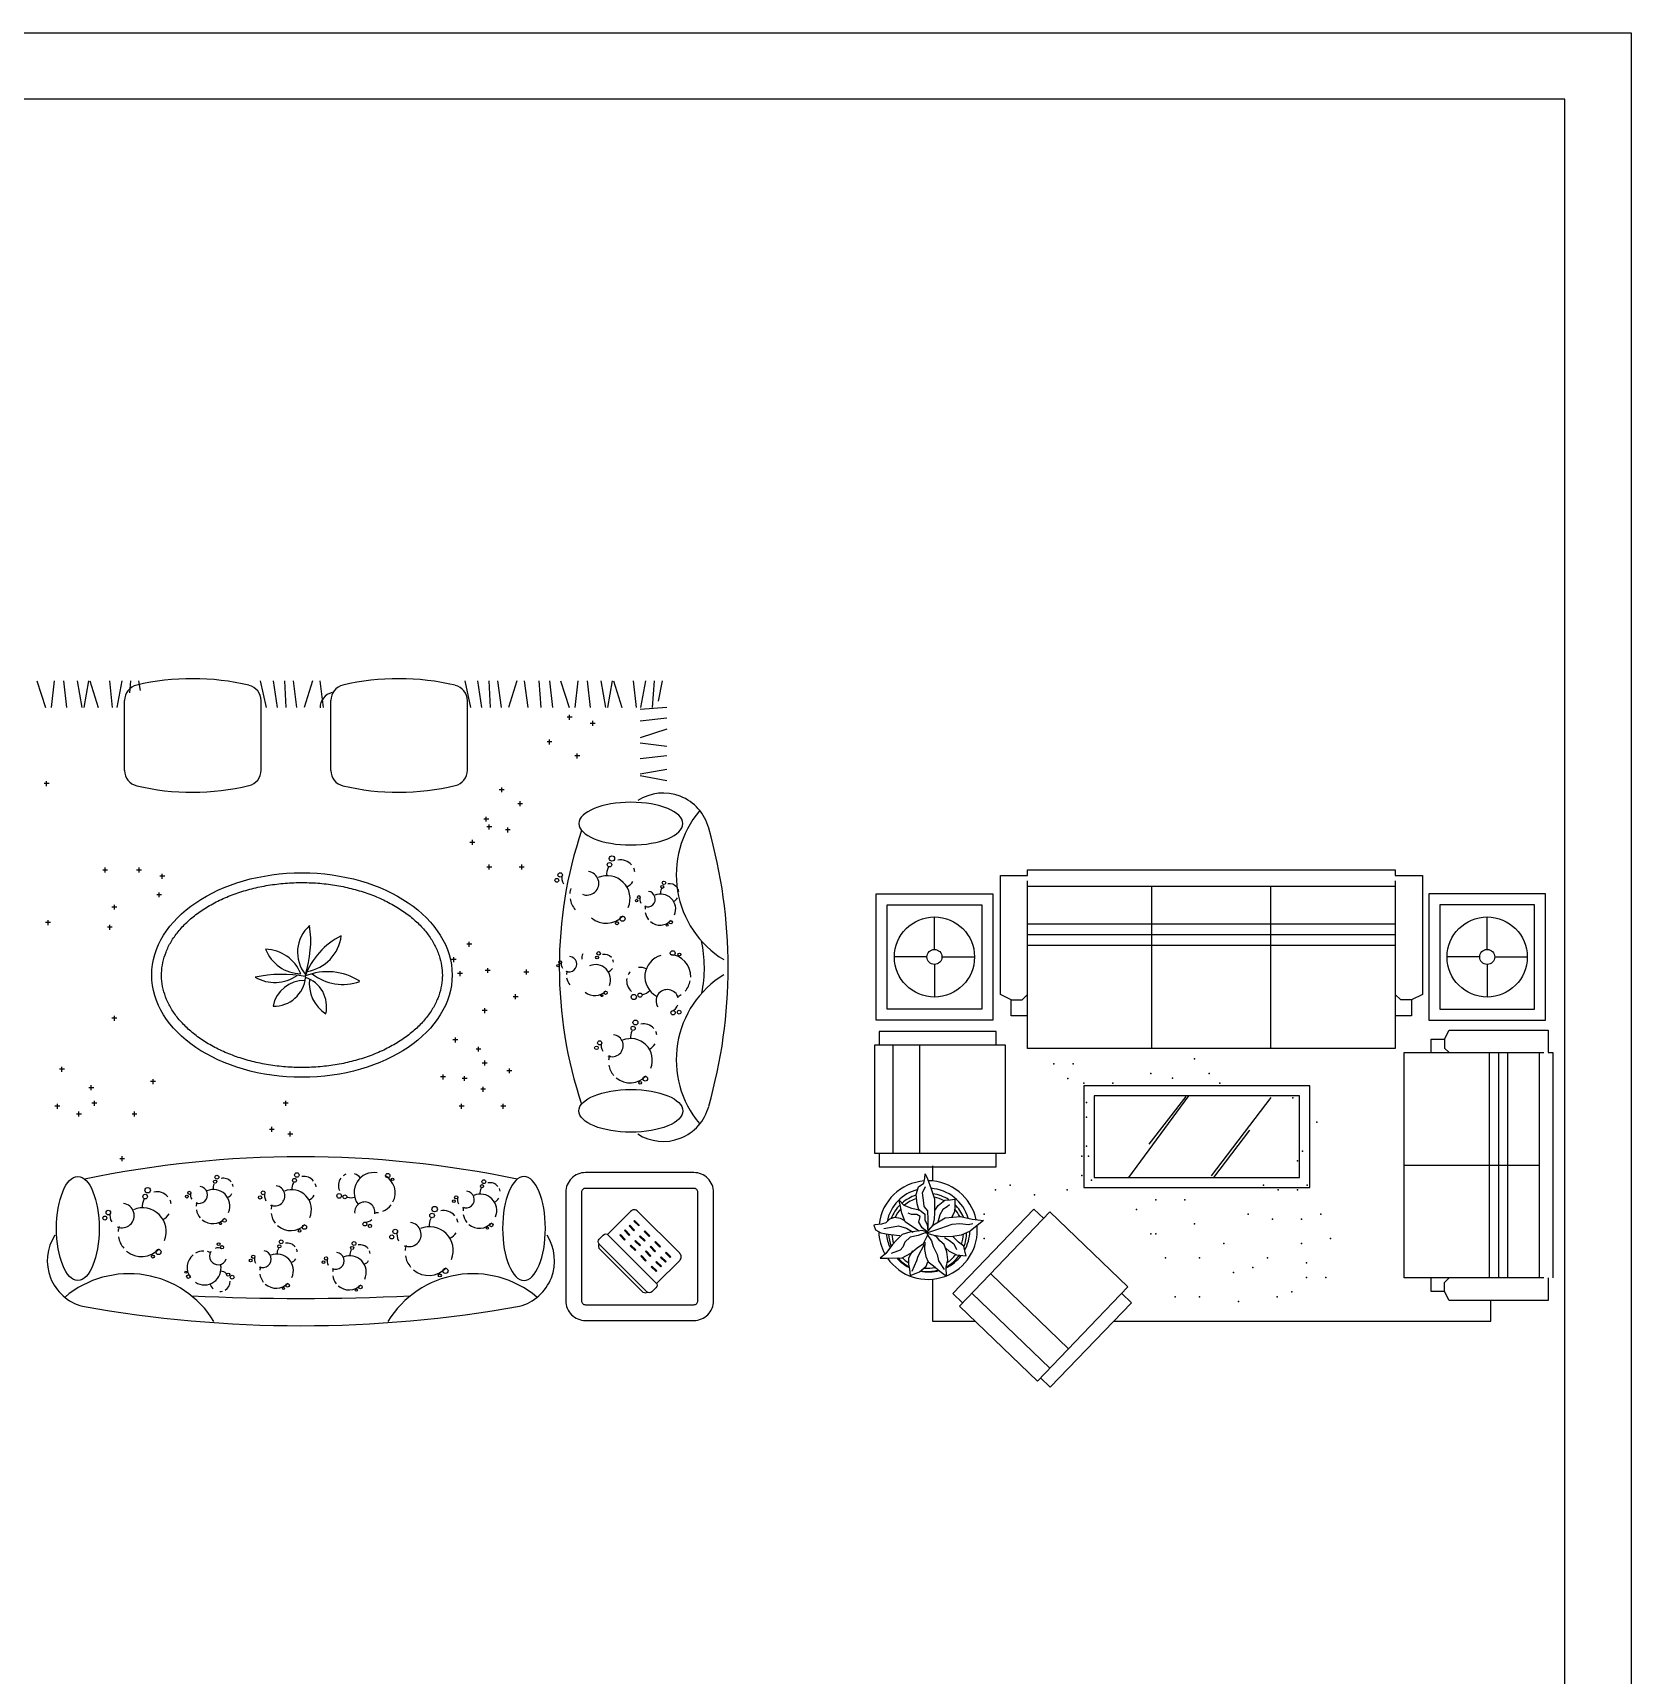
# Model space of a CAD drawing. Header units: inches. Extents: x 10.1 to 52.6, y 12.1 to 36.9.
# Drawn here: x 23.01 to 31.12, y 28.53 to 36.86 of the extents above; entities that cross this region are included whole.
import ezdxf

# ---------------------------------------------------------------- set-up
doc = ezdxf.new("R2010")
doc.units = ezdxf.units.IN
doc.header["$MEASUREMENT"] = 0
doc.layers.add('02', color=2, linetype='Continuous')
doc.layers.add('kadrbm', color=4, linetype='Continuous')

# ---------------------------------------------------------------- blocks, each defined once
blk = doc.blocks.new('kadrbm')
at = {"layer": 'kadrbm', "color": 4}
blk.add_lwpolyline([(0, 0), (0, 24.7972), (21, 24.7972), (21, 0), (0, 0)], close=True, dxfattribs=at)
blk.add_lwpolyline([(20.6631, 0.3257), (20.6631, 24.4603), (0.3369, 24.4603), (0.3369, 0.3257), (20.6631, 0.3257)], dxfattribs=at)

msp = doc.modelspace()

# ---------------------------------------------------------------- linework, layer by layer
at = {"layer": '02'}
for p, q in [((23.0342, 33.5767), (23.079, 33.4411)), ((23.1225, 33.5767), (23.1063, 33.4411)), ((23.1698, 33.5767), (23.1845, 33.4411)), ((23.2394, 33.5767), (23.2625, 33.4411)), ((23.296, 33.5767), (23.2721, 33.4411)), ((23.3023, 33.5767), (23.3454, 33.4411)), ((23.4035, 33.5767), (23.4172, 33.4411)), ((23.4654, 33.5767), (23.4393, 33.4411)), ((23.5096, 33.5767), (23.5051, 33.5157)), ((23.5493, 33.5767), (23.558, 33.5274)), ((24.1678, 33.5767), (24.1967, 33.4411)), ((24.2325, 33.5767), (24.2535, 33.4411)), ((24.2909, 33.5767), (24.297, 33.4411)), ((24.3337, 33.5767), (24.3519, 33.4411)), ((24.4327, 33.5767), (24.39, 33.4411)), ((24.4689, 33.5767), (24.4873, 33.4411)), ((25.2045, 33.5767), (25.2334, 33.4411)), ((25.2693, 33.5767), (25.2903, 33.4411)), ((25.3276, 33.5767), (25.3337, 33.4411)), ((25.3704, 33.5767), (25.3887, 33.4411)), ((25.4694, 33.5767), (25.4267, 33.4411)), ((25.5056, 33.5767), (25.524, 33.4411)), ((25.581, 33.5767), (25.5913, 33.4411)), ((25.635, 33.5767), (25.6501, 33.4411)), ((25.6905, 33.5767), (25.7353, 33.4411)), ((25.7788, 33.5767), (25.7625, 33.4411)), ((25.8261, 33.5767), (25.8408, 33.4411)), ((25.8956, 33.5767), (25.9188, 33.4411)), ((25.9523, 33.5767), (25.9284, 33.4411)), ((25.9586, 33.5767), (26.0017, 33.4411)), ((26.0598, 33.5767), (26.0735, 33.4411)), ((26.1217, 33.5767), (26.0956, 33.4411)), ((26.1658, 33.5767), (26.156, 33.4411)), ((26.2056, 33.5767), (26.1861, 33.4738)), ((23.479, 33.1224), (23.479, 33.4772)), ((24.1719, 33.1233), (24.1719, 33.4763)), ((24.5253, 33.1224), (24.5253, 33.4772)), ((25.2181, 33.1233), (25.2181, 33.4763)), ((25.7364, 33.3796), (25.7364, 33.4046)), ((26.2302, 33.4418), (26.0946, 33.4314)), ((25.7489, 33.3921), (25.7239, 33.3921)), ((25.8663, 33.3608), (25.8413, 33.3608)), ((25.8538, 33.3483), (25.8538, 33.3733)), ((26.2302, 33.3877), (26.0946, 33.3726)), ((26.2302, 33.3323), (26.0946, 33.2875)), ((25.6472, 33.2668), (25.6222, 33.2668)), ((25.6347, 33.2543), (25.6347, 33.2793)), ((26.2302, 33.244), (26.0946, 33.2602)), ((25.788, 33.1963), (25.763, 33.1963)), ((25.7755, 33.1838), (25.7755, 33.2088)), ((26.2302, 33.1967), (26.0946, 33.1819)), ((26.2302, 33.1271), (26.0946, 33.1039)), ((26.2302, 33.0705), (26.0946, 33.0944)), ((23.0961, 33.0554), (23.0711, 33.0554)), ((23.0836, 33.0429), (23.0836, 33.0679)), ((25.4046, 33.0241), (25.3796, 33.0241)), ((25.3921, 33.0116), (25.3921, 33.0366)), ((25.4985, 32.9536), (25.4735, 32.9536)), ((25.486, 32.9411), (25.486, 32.9661)), ((25.3263, 32.8753), (25.3013, 32.8753)), ((25.3138, 32.8628), (25.3138, 32.8878)), ((25.342, 32.8361), (25.317, 32.8361)), ((25.3295, 32.8236), (25.3295, 32.8486)), ((25.4359, 32.8205), (25.4109, 32.8205)), ((25.4234, 32.808), (25.4234, 32.833)), ((25.2559, 32.7578), (25.2309, 32.7578)), ((25.2434, 32.7453), (25.2434, 32.7703)), ((23.3935, 32.6169), (23.3685, 32.6169)), ((23.381, 32.6044), (23.381, 32.6294)), ((23.5656, 32.6169), (23.5406, 32.6169)), ((23.5531, 32.6044), (23.5531, 32.6294)), ((23.683, 32.5856), (23.658, 32.5856)), ((23.6705, 32.5731), (23.6705, 32.5981)), ((25.342, 32.6326), (25.317, 32.6326)), ((25.3295, 32.6201), (25.3295, 32.6451)), ((25.5063, 32.6326), (25.4813, 32.6326)), ((25.4938, 32.6201), (25.4938, 32.6451)), ((27.9224, 31.9868), (27.9224, 32.5903)), ((27.9224, 32.5903), (28.0596, 32.5903)), ((28.0596, 32.5903), (28.0596, 32.6177)), ((28.0596, 32.6177), (29.9249, 32.6177)), ((29.9249, 32.6177), (29.9249, 32.5903)), ((29.9249, 32.5903), (30.0621, 32.5903)), ((30.0621, 32.5903), (30.0621, 31.9868)), ((23.6674, 32.4916), (23.6424, 32.4916)), ((23.6549, 32.4791), (23.6549, 32.5041)), ((27.2917, 31.8563), (27.2917, 32.4964)), ((27.2917, 32.4964), (27.883, 32.4964)), ((27.883, 32.4964), (27.883, 31.8563)), ((28.0596, 31.7125), (28.0596, 32.5629)), ((28.0596, 32.5354), (29.9249, 32.5354)), ((28.6905, 31.7125), (28.6905, 32.5354)), ((29.294, 31.7125), (29.294, 32.5354)), ((29.9249, 32.5629), (29.9249, 31.7125)), ((30.0953, 32.4964), (30.0953, 31.8563)), ((30.6866, 32.4964), (30.0953, 32.4964)), ((30.6866, 31.8563), (30.6866, 32.4964)), ((23.4404, 32.429), (23.4154, 32.429)), ((23.4279, 32.4165), (23.4279, 32.4415)), ((27.3467, 31.9113), (27.3467, 32.4414)), ((27.3467, 32.4414), (27.8279, 32.4414)), ((27.8279, 32.4414), (27.8279, 31.9113)), ((30.1504, 32.4414), (30.1504, 31.9113)), ((30.6316, 32.4414), (30.1504, 32.4414)), ((30.6316, 31.9113), (30.6316, 32.4414)), ((23.1039, 32.3507), (23.0789, 32.3507)), ((23.0914, 32.3382), (23.0914, 32.3632)), ((23.4169, 32.3272), (23.3919, 32.3272)), ((23.4044, 32.3147), (23.4044, 32.3397)), ((27.5873, 32.2145), (27.5873, 32.3796)), ((29.9249, 32.3434), (28.0596, 32.3434)), ((30.391, 32.2145), (30.391, 32.3796)), ((25.2402, 32.2411), (25.2152, 32.2411)), ((25.2277, 32.2286), (25.2277, 32.2536)), ((29.9249, 32.2885), (28.0596, 32.2885)), ((25.162, 32.1628), (25.137, 32.1628)), ((25.1495, 32.1503), (25.1495, 32.1753)), ((27.5492, 32.1764), (27.3841, 32.1764)), ((27.6254, 32.1764), (27.7905, 32.1764)), ((29.9249, 32.2337), (28.0596, 32.2337)), ((30.3529, 32.1764), (30.1878, 32.1764)), ((30.4291, 32.1764), (30.5942, 32.1764)), ((25.1933, 32.0923), (25.1683, 32.0923)), ((25.1808, 32.0798), (25.1808, 32.1048)), ((25.3341, 32.1079), (25.3091, 32.1079)), ((25.3216, 32.0954), (25.3216, 32.1204)), ((25.5298, 32.1001), (25.5048, 32.1001)), ((25.5173, 32.0876), (25.5173, 32.1126)), ((27.5873, 32.1383), (27.5873, 31.9732)), ((30.391, 32.1383), (30.391, 31.9732)), ((25.4625, 31.9623), (25.4625, 31.9873)), ((25.3185, 31.9044), (25.2935, 31.9044)), ((25.306, 31.8919), (25.306, 31.9169)), ((25.475, 31.9748), (25.45, 31.9748)), ((27.8279, 31.9113), (27.3467, 31.9113)), ((27.9773, 31.9594), (27.9224, 31.9868)), ((27.9773, 31.9594), (28.0321, 31.9594)), ((27.9773, 31.8771), (27.9773, 31.9594)), ((28.0321, 31.9594), (28.0596, 31.9868)), ((29.9524, 31.9594), (29.9249, 31.9868)), ((30.0072, 31.9594), (29.9524, 31.9594)), ((30.0621, 31.9868), (30.0072, 31.9594)), ((30.0072, 31.9594), (30.0072, 31.8771)), ((30.1504, 31.9113), (30.6316, 31.9113)), ((23.4404, 31.8652), (23.4154, 31.8652)), ((23.4279, 31.8527), (23.4279, 31.8777)), ((27.883, 31.8563), (27.2917, 31.8563)), ((28.0596, 31.8771), (27.9773, 31.8771)), ((30.0072, 31.8771), (29.9249, 31.8771)), ((30.0953, 31.8563), (30.6866, 31.8563)), ((25.1698, 31.7556), (25.1448, 31.7556)), ((25.1573, 31.7431), (25.1573, 31.7681)), ((27.9012, 31.7978), (27.3069, 31.7978)), ((27.3069, 31.7978), (27.3069, 31.7292)), ((27.9012, 31.7292), (27.9012, 31.7978)), ((30.1064, 31.6915), (30.1064, 31.7601)), ((30.1064, 31.7601), (30.175, 31.7601)), ((30.175, 31.7601), (30.1978, 31.8058)), ((30.175, 31.7601), (30.175, 31.7144)), ((30.1978, 31.8058), (30.7007, 31.8058)), ((30.7007, 31.8058), (30.7007, 31.6915)), ((25.2872, 31.7086), (25.2622, 31.7086)), ((25.2747, 31.6961), (25.2747, 31.7211)), ((27.947, 31.7292), (27.284, 31.7292)), ((27.284, 31.7292), (27.284, 31.1806)), ((27.3755, 31.7292), (27.3755, 31.1806)), ((27.5126, 31.1806), (27.5126, 31.7292)), ((27.947, 31.1806), (27.947, 31.7292)), ((29.9249, 31.7125), (28.0596, 31.7125)), ((29.9692, 30.5485), (29.9692, 31.6915)), ((29.9692, 31.6915), (30.6779, 31.6915)), ((30.175, 31.7144), (30.1978, 31.6915)), ((30.4036, 30.5485), (30.4036, 31.6915)), ((30.4493, 30.5485), (30.4493, 31.6915)), ((30.495, 30.5485), (30.495, 31.6915)), ((30.655, 31.6915), (30.655, 30.5485)), ((30.7007, 31.6915), (30.7236, 31.6915)), ((30.7236, 31.6915), (30.7236, 30.5485)), ((23.1744, 31.6068), (23.1494, 31.6068)), ((23.1619, 31.5943), (23.1619, 31.6193)), ((25.0947, 31.5552), (25.0947, 31.5802)), ((25.2043, 31.5473), (25.2043, 31.5723)), ((25.3185, 31.6381), (25.2935, 31.6381)), ((25.306, 31.6256), (25.306, 31.6506)), ((25.4437, 31.599), (25.4187, 31.599)), ((25.4312, 31.5865), (25.4312, 31.6115)), ((23.323, 31.5129), (23.298, 31.5129)), ((23.3105, 31.5004), (23.3105, 31.5254)), ((23.636, 31.5442), (23.611, 31.5442)), ((23.6235, 31.5317), (23.6235, 31.5567)), ((25.1072, 31.5677), (25.0822, 31.5677)), ((25.2168, 31.5598), (25.1918, 31.5598)), ((25.3107, 31.505), (25.2857, 31.505)), ((25.2982, 31.4925), (25.2982, 31.5175)), ((28.3449, 31.5234), (28.3449, 31.0063)), ((29.4906, 31.5234), (28.3449, 31.5234)), ((29.4906, 31.0063), (29.4906, 31.5234)), ((23.1509, 31.4189), (23.1259, 31.4189)), ((23.1384, 31.4064), (23.1384, 31.4314)), ((23.3387, 31.4346), (23.3137, 31.4346)), ((23.3262, 31.4221), (23.3262, 31.4471)), ((24.309, 31.4346), (24.284, 31.4346)), ((24.2965, 31.4221), (24.2965, 31.4471)), ((25.2011, 31.4189), (25.1761, 31.4189)), ((25.1886, 31.4064), (25.1886, 31.4314)), ((25.4124, 31.4189), (25.3874, 31.4189)), ((25.3999, 31.4064), (25.3999, 31.4314)), ((28.3971, 31.4712), (28.3971, 31.0586)), ((29.4384, 31.4712), (28.3971, 31.4712)), ((28.8754, 31.4712), (28.5719, 31.0576)), ((28.8622, 31.4679), (28.6756, 31.2275)), ((29.2935, 31.4638), (28.9908, 31.0659)), ((29.4384, 31.0586), (29.4384, 31.4712)), ((23.2604, 31.3798), (23.2354, 31.3798)), ((23.2479, 31.3673), (23.2479, 31.3923)), ((23.5421, 31.3798), (23.5171, 31.3798)), ((23.5296, 31.3673), (23.5296, 31.3923)), ((24.2386, 31.3015), (24.2136, 31.3015)), ((24.2261, 31.289), (24.2261, 31.314)), ((24.3325, 31.278), (24.3075, 31.278)), ((24.32, 31.2655), (24.32, 31.2905)), ((29.1857, 31.298), (29.0032, 31.0576)), ((23.467, 31.1402), (23.467, 31.1652)), ((27.284, 31.1806), (27.947, 31.1806)), ((27.3069, 31.1806), (27.3069, 31.112)), ((27.9012, 31.112), (27.9012, 31.1806)), ((23.4795, 31.1527), (23.4545, 31.1527)), ((27.3069, 31.112), (27.9012, 31.112)), ((27.5391, 31.0536), (27.5402, 31.0763)), ((27.5402, 31.0763), (27.5519, 31.0516)), ((27.5766, 31.1176), (27.5766, 31.0401)), ((29.9692, 31.12), (30.655, 31.12)), ((27.494, 30.9711), (27.5069, 31.0098)), ((27.5069, 31.0098), (27.5327, 31.029)), ((27.5272, 30.9807), (27.5424, 31.0129)), ((27.5327, 31.029), (27.5391, 31.0536)), ((27.5519, 31.0516), (27.5701, 31.0001)), ((27.5701, 31.0001), (27.5884, 30.9497)), ((28.3449, 31.0063), (29.4906, 31.0063)), ((28.3971, 31.0586), (29.4384, 31.0586)), ((27.4092, 30.9431), (27.4328, 30.9173)), ((27.4145, 30.911), (27.4092, 30.9431)), ((27.4211, 30.8766), (27.4145, 30.911)), ((27.4328, 30.9173), (27.4704, 30.9024)), ((27.5004, 30.9239), (27.494, 30.9711)), ((27.51, 30.8894), (27.5004, 30.9239)), ((27.5327, 30.9292), (27.5272, 30.9807)), ((27.5358, 30.911), (27.5327, 30.9292)), ((27.5541, 30.8894), (27.5358, 30.911)), ((27.5884, 30.9497), (27.5884, 30.8788)), ((27.5895, 30.8905), (27.6056, 30.9162)), ((27.6056, 30.9162), (27.6399, 30.9431)), ((27.6518, 30.9088), (27.6291, 30.8949)), ((27.6399, 30.9431), (27.6678, 30.9453)), ((27.6634, 30.9184), (27.6518, 30.9088)), ((27.6678, 30.9453), (27.6914, 30.9486)), ((27.6903, 30.9099), (27.6883, 30.8841)), ((27.6914, 30.9486), (27.6903, 30.9099)), ((27.319, 30.8218), (27.2869, 30.8176)), ((27.3406, 30.8284), (27.319, 30.8218)), ((27.3599, 30.8465), (27.3406, 30.8284)), ((27.3846, 30.855), (27.3599, 30.8465)), ((27.4156, 30.8497), (27.3846, 30.855)), ((27.4372, 30.8379), (27.4156, 30.8497)), ((27.4383, 30.8326), (27.4211, 30.8766)), ((27.4757, 30.8079), (27.4383, 30.8326)), ((27.4715, 30.8702), (27.4532, 30.8766)), ((27.4704, 30.9024), (27.5111, 30.8938)), ((27.4983, 30.8702), (27.4715, 30.8702)), ((27.5144, 30.8594), (27.4983, 30.8702)), ((27.5089, 30.8315), (27.5144, 30.8594)), ((27.5252, 30.8026), (27.5089, 30.8315)), ((27.5111, 30.8938), (27.538, 30.8722)), ((27.538, 30.8722), (27.5391, 30.8412)), ((27.5391, 30.8412), (27.5498, 30.8187)), ((27.5562, 30.8455), (27.5541, 30.8894)), ((27.5551, 30.7896), (27.5562, 30.8455)), ((27.5853, 30.8476), (27.5767, 30.8112)), ((27.582, 30.8176), (27.641, 30.853)), ((27.5884, 30.8788), (27.5853, 30.8476)), ((27.6141, 30.8691), (27.6045, 30.8304)), ((27.6291, 30.8949), (27.6141, 30.8691)), ((27.6196, 30.8004), (27.6775, 30.8218)), ((27.641, 30.853), (27.7193, 30.8594)), ((27.6883, 30.8841), (27.6731, 30.8541)), ((27.6775, 30.8218), (27.716, 30.8251)), ((28.0922, 30.8974), (27.6805, 30.4688)), ((28.1734, 30.8829), (27.7141, 30.4048)), ((27.716, 30.8251), (27.7601, 30.8187)), ((27.7193, 30.8594), (27.7794, 30.8465)), ((27.7601, 30.8187), (27.7816, 30.824)), ((27.7794, 30.8465), (27.8362, 30.839)), ((27.8362, 30.839), (27.7955, 30.8079)), ((28.1417, 30.8499), (28.0922, 30.8974)), ((28.569, 30.5028), (28.1734, 30.8829)), ((27.2869, 30.8176), (27.2805, 30.8165)), ((27.2805, 30.8165), (27.2891, 30.7929)), ((27.2891, 30.7929), (27.3148, 30.7768)), ((27.3148, 30.7768), (27.3533, 30.7703)), ((27.3298, 30.7993), (27.3782, 30.8079)), ((27.3533, 30.7703), (27.3943, 30.7661)), ((27.3963, 30.7414), (27.3738, 30.7187)), ((27.3782, 30.8079), (27.4048, 30.8121)), ((27.3943, 30.7661), (27.4114, 30.7628)), ((27.4242, 30.7683), (27.3963, 30.7414)), ((27.4048, 30.8121), (27.4458, 30.8015)), ((27.4618, 30.78), (27.4242, 30.7683)), ((27.464, 30.7553), (27.4372, 30.7306)), ((27.4458, 30.8015), (27.479, 30.7811)), ((27.5252, 30.7896), (27.4618, 30.78)), ((27.5047, 30.7639), (27.464, 30.7553)), ((27.51, 30.7863), (27.4757, 30.8079)), ((27.5488, 30.78), (27.5047, 30.7639)), ((27.5488, 30.7843), (27.5252, 30.8026)), ((27.5519, 30.7811), (27.5252, 30.7896)), ((27.5316, 30.7231), (27.5541, 30.7672)), ((27.5455, 30.7758), (27.582, 30.8176)), ((27.5853, 30.7639), (27.5455, 30.7758)), ((27.5488, 30.7768), (27.6196, 30.8004)), ((27.5541, 30.7854), (27.5488, 30.7843)), ((27.5541, 30.7672), (27.5488, 30.78)), ((27.5498, 30.8187), (27.5541, 30.7854)), ((27.5498, 30.7692), (27.5723, 30.737)), ((27.6271, 30.7575), (27.5853, 30.7639)), ((27.597, 30.7586), (27.5884, 30.7617)), ((27.6141, 30.7359), (27.597, 30.7586)), ((27.6806, 30.7586), (27.6271, 30.7575)), ((27.6377, 30.7542), (27.6645, 30.7381)), ((27.6645, 30.7381), (27.685, 30.7209)), ((27.7226, 30.7661), (27.6806, 30.7586)), ((27.7096, 30.7295), (27.6817, 30.7575)), ((27.7686, 30.7854), (27.7226, 30.7661)), ((27.7955, 30.8079), (27.7686, 30.7854)), ((27.3406, 30.6727), (27.3126, 30.649)), ((27.3738, 30.7187), (27.3406, 30.6727)), ((27.3995, 30.6833), (27.3685, 30.6727)), ((27.4134, 30.6888), (27.3995, 30.6833)), ((27.4275, 30.7049), (27.4134, 30.6888)), ((27.4242, 30.6501), (27.4682, 30.6747)), ((27.4372, 30.7306), (27.4275, 30.7049)), ((27.4763, 30.6855), (27.456, 30.6482)), ((27.4682, 30.6747), (27.4993, 30.7016)), ((27.4976, 30.6371), (27.5055, 30.6585)), ((27.4993, 30.7016), (27.5316, 30.7231)), ((27.5055, 30.6585), (27.5369, 30.7202)), ((27.538, 30.7306), (27.5369, 30.6919)), ((27.5369, 30.6919), (27.5444, 30.6566)), ((27.5444, 30.6566), (27.5551, 30.6298)), ((27.5723, 30.737), (27.5809, 30.7071)), ((27.5809, 30.7071), (27.6003, 30.6672)), ((27.6003, 30.6672), (27.6077, 30.6351)), ((27.6368, 30.7187), (27.6141, 30.7359)), ((27.6507, 30.6813), (27.6368, 30.7187)), ((27.6454, 30.6996), (27.6625, 30.6833)), ((27.656, 30.6404), (27.6507, 30.6813)), ((27.6625, 30.6833), (27.7, 30.6652)), ((27.685, 30.7209), (27.7, 30.693)), ((27.7, 30.6652), (27.7484, 30.6597)), ((27.7365, 30.7091), (27.7096, 30.7295)), ((27.7429, 30.6769), (27.7365, 30.7091)), ((27.7484, 30.6597), (27.7429, 30.6769)), ((27.3126, 30.649), (27.3459, 30.649)), ((27.3459, 30.649), (27.4242, 30.6501)), ((27.456, 30.6482), (27.4549, 30.6179)), ((27.4549, 30.6179), (27.4605, 30.5921)), ((27.4605, 30.5921), (27.4649, 30.5605)), ((27.4649, 30.5605), (27.4941, 30.5719)), ((27.4739, 30.583), (27.4976, 30.6371)), ((27.4941, 30.5719), (27.5122, 30.5797)), ((27.5122, 30.5797), (27.5458, 30.6078)), ((27.5458, 30.6078), (27.5537, 30.6292)), ((27.5551, 30.6298), (27.582, 30.6093)), ((27.582, 30.6093), (27.6152, 30.5825)), ((27.6077, 30.6351), (27.6368, 30.591)), ((27.6152, 30.5825), (27.6485, 30.5567)), ((27.6463, 30.6029), (27.656, 30.6404)), ((27.6485, 30.5567), (27.6463, 30.6029)), ((27.5766, 30.5421), (27.5766, 30.3297)), ((28.2681, 30.1896), (27.8725, 30.5697)), ((28.1097, 30.0247), (28.569, 30.5028)), ((30.6779, 30.5485), (29.9692, 30.5485)), ((30.1064, 30.48), (30.1064, 30.5485)), ((30.175, 30.5257), (30.1978, 30.5485)), ((30.175, 30.48), (30.175, 30.5257)), ((30.7007, 30.5485), (30.7007, 30.4342)), ((27.6805, 30.4688), (27.7299, 30.4213)), ((27.7141, 30.4048), (28.1097, 30.0247)), ((27.7774, 30.4708), (28.1731, 30.0907)), ((28.175, 29.9937), (28.5868, 30.4223)), ((28.5868, 30.4223), (28.5373, 30.4698)), ((30.175, 30.48), (30.1064, 30.48)), ((30.1978, 30.4342), (30.175, 30.48)), ((30.7007, 30.4342), (30.1978, 30.4342)), ((30.4101, 30.3297), (30.4101, 30.4342)), ((27.5766, 30.3297), (27.7923, 30.3297)), ((28.4978, 30.3297), (30.4101, 30.3297)), ((28.1256, 30.0412), (28.175, 29.9937))]:
    msp.add_line(p, q, dxfattribs=at)
for points in [[(26.4671, 30.4327), (26.4671, 30.9827, 0.414214), (26.3671, 31.0827), (25.8171, 31.0827, 0.414214), (25.7171, 30.9827), (25.7171, 30.4327, 0.414214), (25.8171, 30.3327), (26.3671, 30.3327, 0.414214)], [(26.3871, 30.4327), (26.3871, 30.9827, 0.414214), (26.3671, 31.0027), (25.8171, 31.0027, 0.414214), (25.7971, 30.9827), (25.7971, 30.4327, 0.414214), (25.8171, 30.4127), (26.3671, 30.4127, 0.414214)], [(26.1288, 30.478), (25.8868, 30.72, -0.414214), (25.8868, 30.7454), (25.9074, 30.766, -0.414214), (25.9329, 30.766), (26.1749, 30.524, -0.414214), (26.1749, 30.4986), (26.1543, 30.478, -0.414214)]]:
    msp.add_lwpolyline(points, format="xyb", close=True, dxfattribs=at)
for points in [[(26.1779, 30.52), (26.2951, 30.6371, 0.414214), (26.2951, 30.6735), (26.0826, 30.8861, 0.414214), (26.0462, 30.8861), (25.929, 30.769)], [(25.8848, 30.7225, 0.314188), (25.8899, 30.6935), (26.1025, 30.4809, 0.314733), (26.1315, 30.4758)]]:
    msp.add_lwpolyline(points, format="xyb", dxfattribs=at)
for points in [[(26.087, 30.8118), (26.0622, 30.8366), (26.0656, 30.8399), (26.0903, 30.8152)], [(26.0157, 30.7405), (25.9909, 30.7652), (25.9943, 30.7686), (26.019, 30.7439)], [(26.0392, 30.7641), (26.0145, 30.7888), (26.0179, 30.7922), (26.0426, 30.7675)], [(26.0628, 30.7877), (26.0381, 30.8124), (26.0415, 30.8158), (26.0662, 30.7911)], [(26.0926, 30.7107), (26.0679, 30.7355), (26.0713, 30.7388), (26.096, 30.7141)], [(26.1162, 30.7343), (26.0915, 30.759), (26.0948, 30.7624), (26.1196, 30.7377)], [(26.1403, 30.7585), (26.1156, 30.7832), (26.119, 30.7866), (26.1437, 30.7618)], [(26.069, 30.6871), (26.0443, 30.7119), (26.0477, 30.7152), (26.0724, 30.6905)], [(26.1224, 30.6338), (26.0977, 30.6585), (26.1011, 30.6619), (26.1258, 30.6371)], [(26.146, 30.6574), (26.1213, 30.6821), (26.1246, 30.6854), (26.1494, 30.6607)], [(26.1696, 30.6809), (26.1449, 30.7057), (26.1482, 30.709), (26.1729, 30.6843)], [(26.1937, 30.7051), (26.169, 30.7298), (26.1724, 30.7332), (26.1971, 30.7085)], [(26.2229, 30.6276), (26.1982, 30.6523), (26.2016, 30.6557), (26.2263, 30.6309)], [(26.2471, 30.6517), (26.2224, 30.6764), (26.2257, 30.6798), (26.2505, 30.6551)], [(26.1758, 30.5804), (26.1511, 30.6051), (26.1544, 30.6085), (26.1791, 30.5838)], [(26.1994, 30.604), (26.1746, 30.6287), (26.178, 30.6321), (26.2027, 30.6073)]]:
    msp.add_lwpolyline(points, close=True, dxfattribs=at)
for centre, radius in [((25.9389, 32.6441), 0.0113), ((25.9517, 32.6757), 0.0135), ((25.6718, 32.5654), 0.00978), ((25.6891, 32.5925), 0.0113), ((26.0878, 32.4801), 0.00737), ((26.2067, 32.5317), 0.00737), ((26.2151, 32.5524), 0.00885), ((26.0765, 32.4624), 0.00639), ((25.9772, 32.3477), 0.00752), ((26.005, 32.3702), 0.0128), ((26.2318, 32.3379), 0.00491), ((26.25, 32.3527), 0.00835), ((27.5873, 32.1764), 0.2032), ((30.391, 32.1764), 0.2032), ((25.689, 32.1496), 0.00737), ((25.8758, 32.1739), 0.00737), ((25.8841, 32.1946), 0.00885), ((26.2599, 32.196), 0.0123), ((26.2935, 32.1886), 0.00722), ((27.5873, 32.1764), 0.0381), ((30.391, 32.1764), 0.0381), ((25.6777, 32.1319), 0.00639), ((25.919, 31.9949), 0.00835), ((26.0937, 31.9827), 0.0108), ((25.9008, 31.9801), 0.00491), ((26.0623, 31.9734), 0.013), ((26.2618, 31.8932), 0.0108), ((26.2925, 31.8964), 0.00938), ((26.0589, 31.8144), 0.0105), ((26.0708, 31.8439), 0.0126), ((25.889, 31.7407), 0.0105), ((25.8729, 31.7154), 0.00913), ((26.0947, 31.5376), 0.00702), ((26.1207, 31.5587), 0.0119), ((24.353, 31.0704), 0.0117), ((24.8146, 31.0675), 0.011), ((23.5966, 30.9934), 0.0139), ((23.8078, 30.9802), 0.0081), ((23.9385, 31.0369), 0.0081), ((23.9477, 31.0596), 0.00972), ((24.1826, 30.9798), 0.00972), ((24.3412, 31.0435), 0.00972), ((24.8388, 31.0484), 0.00648), ((25.2922, 31.0137), 0.0081), ((25.3013, 31.0364), 0.00972), ((23.5835, 30.961), 0.0116), ((23.7954, 30.9607), 0.00702), ((24.167, 30.9569), 0.00843), ((24.5679, 30.9645), 0.0117), ((24.5969, 30.9598), 0.00972), ((25.0522, 30.8976), 0.0139), ((25.149, 30.9375), 0.00702), ((25.1615, 30.9569), 0.0081), ((23.3791, 30.8522), 0.01), ((23.3968, 30.8799), 0.0116), ((23.9661, 30.824), 0.0054), ((23.9861, 30.8402), 0.00918), ((24.698, 30.8218), 0.00972), ((25.0391, 30.8652), 0.0116), ((25.3397, 30.817), 0.00918), ((24.2738, 30.7312), 0.00972), ((24.3671, 30.7872), 0.00648), ((24.3917, 30.806), 0.011), ((24.724, 30.8124), 0.00843), ((24.8346, 30.7563), 0.01), ((24.8523, 30.7841), 0.0116), ((25.3197, 30.8008), 0.0054), ((23.6229, 30.6568), 0.00772), ((23.6514, 30.68), 0.0131), ((23.9564, 30.72), 0.00702), ((23.9732, 30.7042), 0.0081), ((24.1318, 30.6557), 0.0081), ((24.264, 30.7088), 0.0081), ((24.5013, 30.6472), 0.0081), ((24.6336, 30.7003), 0.0081), ((24.6434, 30.7227), 0.00972), ((23.7904, 30.5777), 0.0054), ((24.0047, 30.5652), 0.0081), ((24.1188, 30.6366), 0.00702), ((24.4884, 30.6281), 0.00702), ((25.1069, 30.5842), 0.0131), ((23.8026, 30.555), 0.00918), ((24.0253, 30.552), 0.00972), ((24.2856, 30.4952), 0.0054), ((24.3061, 30.5108), 0.00918), ((24.6552, 30.4867), 0.0054), ((24.6756, 30.5023), 0.00918), ((25.0784, 30.561), 0.00772)]:
    msp.add_circle(centre, radius, dxfattribs=at)
for centre, radius, start, end in [((23.8236, 32.3526), 1.2353, 76.57414, 103.24005), ((24.8699, 32.3526), 1.2353, 76.57414, 103.24005), ((23.559, 33.4772), 0.08, 103.24005, 180), ((24.0919, 33.4763), 0.08, 0, 76.57414), ((24.5508, 33.4396), 0.08, 103.24005, 180), ((24.6053, 33.4772), 0.08, 103.24005, 180), ((25.1381, 33.4763), 0.08, 0, 76.57414), ((23.559, 33.1224), 0.08, 180, 256.75995), ((24.0919, 33.1233), 0.08, 283.42586, 0), ((24.6053, 33.1224), 0.08, 180, 256.75995), ((25.1381, 33.1233), 0.08, 283.42586, 0), ((23.8236, 34.247), 1.2353, 256.75995, 283.42586), ((24.8699, 34.247), 1.2353, 256.75995, 283.42586), ((26.2115, 32.7691), 0.2385, 14.70502, 122.77524), ((26.7821, 32.5933), 0.5046, 140.02081, 238.57707), ((23.9791, 32.1242), 2.5621, 344.01822, 15.98178), ((27.8737, 32.1242), 2.1894, 161.50833, 198.49167), ((25.9965, 32.5965), 0.0719, 40.2263, 102.15105), ((25.7572, 32.5773), 0.0599, 165.49568, 210.77546), ((25.825, 32.5499), 0.0599, 246.90226, 83.07013), ((25.9267, 32.4719), 0.1167, 337.46106, 113.04255), ((25.9965, 32.5965), 0.0719, 152.69257, 186.33597), ((25.9965, 32.5965), 0.0719, 9.70453, 25.00793), ((25.854, 32.4912), 0.1164, 163.95749, 176.4584), ((25.9965, 32.5965), 0.0719, 295.11982, 328.66791), ((26.1323, 32.4701), 0.0392, 246.90226, 83.07013), ((26.1987, 32.4191), 0.0763, 337.46106, 113.04255), ((26.2444, 32.5006), 0.047, 152.69257, 186.33597), ((26.2444, 32.5006), 0.047, 40.2263, 102.15105), ((26.2444, 32.5006), 0.047, 9.70453, 25.00793), ((25.854, 32.4912), 0.1164, 189.58682, 220.20743), ((26.1323, 32.4701), 0.0392, 165.49568, 210.77546), ((26.1956, 32.4139), 0.0761, 163.95749, 176.4584), ((26.2444, 32.5006), 0.047, 295.11982, 328.66791), ((24.5366, 32.2003), 0.1801, 131.24041, 219.05917), ((23.8732, 32.2566), 0.5503, 342.0326, 8.26698), ((25.9219, 32.4639), 0.1164, 229.9374, 317.69266), ((26.1956, 32.4139), 0.0761, 189.58682, 220.20743), ((26.1956, 32.4139), 0.0761, 229.9374, 317.69266), ((24.7457, 31.9504), 0.3732, 116.59292, 159.70449), ((24.3713, 32.3087), 0.2088, 279.2776, 353.23286), ((25.7977, 32.1212), 0.6227, 348.09688, 12.66563), ((24.3747, 32.2836), 0.192, 200.59639, 269.59009), ((24.1876, 32.0154), 0.2007, 22.28826, 87.8982), ((25.7335, 32.1397), 0.0392, 246.90226, 83.07013), ((25.8456, 32.1701), 0.047, 152.69257, 186.33597), ((25.9135, 32.1428), 0.047, 40.2263, 102.15105), ((25.9135, 32.1428), 0.047, 9.70453, 25.00793), ((26.2304, 32.0764), 0.112, 105.9569, 241.53839), ((26.2393, 32.0776), 0.1117, 358.43324, 86.18849), ((24.2763, 31.419), 0.6688, 79.70551, 101.67543), ((24.2409, 32.245), 0.1981, 239.71651, 305.1967), ((24.2381, 32.0863), 0.1593, 267.98504, 355.11253), ((24.5083, 31.8019), 0.2999, 56.79501, 112.06333), ((24.4185, 32.0798), 0.0228, 162.0326, 197.9674), ((24.3482, 31.9245), 0.156, 346.63449, 71.87794), ((24.586, 32.2884), 0.251, 231.68984, 290.15906), ((25.7335, 32.1397), 0.0392, 165.49568, 210.77546), ((25.7968, 32.0835), 0.0761, 163.95749, 176.4584), ((25.7968, 32.0835), 0.0761, 189.58682, 220.20743), ((25.8678, 32.0613), 0.0763, 337.46106, 113.04255), ((25.9135, 32.1428), 0.047, 295.11982, 328.66791), ((26.095, 32.0545), 0.069, 138.20037, 153.50377), ((26.095, 32.0545), 0.069, 63.61566, 97.16375), ((26.7821, 31.6552), 0.5046, 121.42293, 219.97919), ((24.39, 31.8964), 0.1605, 88.36142, 168.93859), ((24.5977, 32.0414), 0.1815, 172.77066, 237.42688), ((25.8647, 32.0561), 0.0761, 229.9374, 317.69266), ((26.095, 32.0545), 0.069, 168.72214, 230.64689), ((26.095, 32.0545), 0.069, 281.18841, 314.8318), ((26.2325, 31.9534), 0.0575, 15.39809, 211.56597), ((26.2393, 32.0776), 0.1117, 318.08265, 348.70326), ((26.2325, 31.9534), 0.0575, 293.99151, 339.2713), ((26.2393, 32.0776), 0.1117, 292.45333, 304.95424), ((26.1127, 31.77), 0.0671, 40.2263, 102.15105), ((25.9526, 31.7265), 0.056, 165.49568, 210.77546), ((25.9526, 31.7265), 0.056, 246.90226, 83.07013), ((26.0475, 31.6536), 0.1089, 337.46106, 113.04255), ((26.1127, 31.77), 0.0671, 152.69257, 186.33597), ((26.1127, 31.77), 0.0671, 9.70453, 25.00793), ((26.043, 31.6461), 0.1087, 163.95749, 176.4584), ((26.1127, 31.77), 0.0671, 295.11982, 328.66791), ((26.043, 31.6461), 0.1087, 189.58682, 220.20743), ((26.043, 31.6461), 0.1087, 229.9374, 317.69266), ((26.2115, 31.4793), 0.2385, 237.22476, 345.29498), ((24.3738, 25.7782), 5.3845, 78.23916, 101.76084), ((24.626, 31.0173), 0.062, 112.45172, 127.75512), ((24.744, 30.9823), 0.1006, 80.20825, 215.78973), ((24.626, 31.0173), 0.062, 37.86701, 71.4151), ((23.8568, 30.9692), 0.043, 246.90226, 83.07013), ((23.9298, 30.9132), 0.0838, 337.46106, 113.04255), ((23.9799, 31.0027), 0.0516, 152.69257, 186.33597), ((23.9799, 31.0027), 0.0516, 40.2263, 102.15105), ((23.9799, 31.0027), 0.0516, 9.70453, 25.00793), ((24.2409, 30.9651), 0.0516, 245.30612, 81.474), ((24.3266, 30.8954), 0.1006, 335.86493, 111.44642), ((24.3898, 31.0011), 0.062, 151.09644, 184.73984), ((24.3898, 31.0011), 0.062, 38.63017, 100.55492), ((24.3898, 31.0011), 0.062, 8.1084, 23.4118), ((24.626, 31.0173), 0.062, 142.97349, 204.89824), ((24.7517, 30.9797), 0.1003, 332.68459, 60.43984), ((25.2104, 30.946), 0.043, 246.90226, 83.07013), ((25.3336, 30.9795), 0.0516, 152.69257, 186.33597), ((25.3336, 30.9795), 0.0516, 40.2263, 102.15105), ((25.3336, 30.9795), 0.0516, 9.70453, 25.00793), ((27.5547, 30.7911), 0.25, 94.37801, 173.31909), ((27.5547, 30.7911), 0.2123, 104.1989, 168.27824), ((27.5547, 30.7911), 0.25, 12.19534, 89.78948), ((27.5547, 30.7911), 0.2123, 16.3944, 86.10213), ((23.4667, 30.8643), 0.0615, 246.90226, 83.07013), ((23.6427, 30.9121), 0.0738, 152.69257, 186.33597), ((23.6427, 30.9121), 0.0738, 40.2263, 102.15105), ((23.6427, 30.9121), 0.0738, 9.70453, 25.00793), ((23.8568, 30.9692), 0.043, 165.49568, 210.77546), ((23.9263, 30.9074), 0.0836, 163.95749, 176.4584), ((23.9799, 31.0027), 0.0516, 295.11982, 328.66791), ((24.2409, 30.9651), 0.0516, 163.89954, 209.17933), ((24.3222, 30.8886), 0.1003, 162.36136, 174.86227), ((24.3898, 31.0011), 0.062, 293.52369, 327.07178), ((24.626, 31.0173), 0.062, 255.43976, 289.08316), ((24.6978, 30.882), 0.0516, 349.64944, 185.81732), ((24.7517, 30.9797), 0.1003, 292.334, 322.95461), ((25.2104, 30.946), 0.043, 165.49568, 210.77546), ((25.2799, 30.8842), 0.0836, 163.95749, 176.4584), ((25.2834, 30.89), 0.0838, 337.46106, 113.04255), ((25.3336, 30.9795), 0.0516, 295.11982, 328.66791), ((27.5527, 30.7788), 0.198, 134.80207, 159.18037), ((27.5527, 30.7788), 0.198, 107.12296, 130.98158), ((27.5527, 30.7788), 0.1815, 107.98642, 130.5771), ((27.5527, 30.7788), 0.198, 56.95629, 82.29505), ((27.5527, 30.7788), 0.1815, 62.68987, 79.53456), ((27.5527, 30.7788), 0.198, 22.97685, 45.84728), ((23.4667, 30.8643), 0.0615, 165.49568, 210.77546), ((23.571, 30.7843), 0.1197, 337.46106, 113.04255), ((23.6427, 30.9121), 0.0738, 295.11982, 328.66791), ((23.9263, 30.9074), 0.0836, 189.58682, 220.20743), ((23.9263, 30.9074), 0.0836, 229.9374, 317.69266), ((24.3222, 30.8886), 0.1003, 187.99068, 218.61129), ((24.6978, 30.882), 0.0516, 268.24286, 313.52265), ((24.7517, 30.9797), 0.1003, 266.70467, 279.20559), ((24.9222, 30.7685), 0.0615, 246.90226, 83.07013), ((25.0982, 30.8163), 0.0738, 152.69257, 186.33597), ((25.0982, 30.8163), 0.0738, 40.2263, 102.15105), ((25.0982, 30.8163), 0.0738, 9.70453, 25.00793), ((25.2799, 30.8842), 0.0836, 189.58682, 220.20743), ((25.2799, 30.8842), 0.0836, 229.9374, 317.69266), ((27.5527, 30.7788), 0.1815, 138.47559, 155.33471), ((27.5527, 30.7788), 0.1815, 26.27612, 41.1349), ((23.3258, 30.6356), 0.2385, 147.22476, 255.29497), ((23.5661, 30.7761), 0.1194, 163.95749, 176.4584), ((23.5661, 30.7761), 0.1194, 189.58682, 220.20743), ((24.3222, 30.8886), 0.1003, 228.34127, 316.09652), ((24.9222, 30.7685), 0.0615, 165.49568, 210.77546), ((25.0265, 30.6885), 0.1197, 337.46106, 113.04255), ((25.0982, 30.8163), 0.0738, 295.11982, 328.66791), ((25.4218, 30.6356), 0.2385, 284.70503, 32.77524), ((27.5547, 30.7911), 0.25, 181.83672, 209.17563), ((27.5547, 30.7911), 0.2123, 185.15349, 204.73873), ((27.5547, 30.7911), 0.25, 214.63555, 5.28586), ((27.5527, 30.7788), 0.198, 182.50299, 200.45628), ((27.5527, 30.7788), 0.1815, 183.26994, 197.40025), ((27.5527, 30.7788), 0.1815, 340.65586, 357.50575), ((27.5527, 30.7788), 0.198, 338.58617, 359.74423), ((27.5547, 30.7911), 0.2123, 331.10447, 358.28551), ((23.5661, 30.7761), 0.1194, 229.9374, 317.69266), ((23.8798, 30.6012), 0.0836, 129.24546, 217.00072), ((23.8798, 30.6012), 0.0836, 88.89487, 119.51548), ((23.8798, 30.6012), 0.0836, 63.26554, 75.76646), ((23.9534, 30.6581), 0.043, 146.21031, 342.37819), ((23.9534, 30.6581), 0.043, 64.80373, 110.08352), ((24.1804, 30.6434), 0.043, 163.89954, 209.17933), ((24.1804, 30.6434), 0.043, 245.30612, 81.474), ((24.2518, 30.5854), 0.0838, 335.86493, 111.44642), ((24.3045, 30.6734), 0.0516, 151.09644, 184.73984), ((24.3045, 30.6734), 0.0516, 38.63017, 100.55492), ((24.3045, 30.6734), 0.0516, 8.1084, 23.4118), ((24.55, 30.6349), 0.043, 245.30612, 81.474), ((24.6214, 30.5769), 0.0838, 335.86493, 111.44642), ((24.674, 30.6649), 0.0516, 151.09644, 184.73984), ((24.674, 30.6649), 0.0516, 38.63017, 100.55492), ((24.674, 30.6649), 0.0516, 8.1084, 23.4118), ((25.0216, 30.6803), 0.1194, 163.95749, 176.4584), ((25.0216, 30.6803), 0.1194, 189.58682, 220.20743), ((27.5547, 30.7911), 0.2123, 295.59821, 322.74335), ((27.5527, 30.7788), 0.198, 298.34547, 324.45412), ((27.5527, 30.7788), 0.1815, 303.38677, 322.07557), ((23.8848, 30.5968), 0.0838, 236.76912, 12.35061), ((23.9634, 30.5309), 0.0516, 52.00063, 85.64403), ((24.2482, 30.5797), 0.0836, 162.36136, 174.86227), ((24.3045, 30.6734), 0.0516, 293.52369, 327.07178), ((24.55, 30.6349), 0.043, 163.89954, 209.17933), ((24.6178, 30.5712), 0.0836, 162.36136, 174.86227), ((24.674, 30.6649), 0.0516, 293.52369, 327.07178), ((25.0216, 30.6803), 0.1194, 229.9374, 317.69266), ((27.5547, 30.7911), 0.2123, 221.75831, 243.03297), ((27.5527, 30.7788), 0.198, 220.66057, 241.33926), ((27.5527, 30.7788), 0.1815, 225.08351, 237.50228), ((27.5547, 30.7911), 0.2123, 259.34572, 285.25438), ((27.5527, 30.7788), 0.198, 259.70377, 286.12809), ((27.5527, 30.7788), 0.1815, 264.18858, 282.40281), ((23.5016, 30.065), 0.5046, 31.42293, 129.97919), ((23.9634, 30.5309), 0.0516, 194.42788, 227.97597), ((23.9634, 30.5309), 0.0516, 299.53436, 1.45911), ((24.2482, 30.5797), 0.0836, 187.99068, 218.61129), ((24.2482, 30.5797), 0.0836, 228.34127, 316.09652), ((24.6178, 30.5712), 0.0836, 187.99068, 218.61129), ((24.6178, 30.5712), 0.0836, 228.34127, 316.09652), ((25.246, 30.065), 0.5046, 50.02081, 148.57707), ((24.3738, 36.5602), 6.2542, 259.79051, 280.20949), ((24.3738, 42.1847), 11.7401, 267.28842, 272.71158), ((23.9634, 30.5309), 0.0516, 269.0126, 284.31599)]:
    msp.add_arc(centre, radius, start, end, dxfattribs=at)
at = {"layer": '02', "extrusion": (0, 0, -1)}
for centre, major_axis in [((26.0477, 32.8527), (0.2637, 0)), ((25.5054, 30.7994), (0, -0.2637))]:
    msp.add_ellipse(centre, major_axis=major_axis, ratio=0.410933, dxfattribs=at)
at = {"layer": '02'}
for centre, major_axis, ratio in [((24.379, 32.0847), (0.7617, 0), 0.680885), ((26.0477, 31.3957), (0.2637, 0), 0.410933), ((23.2422, 30.7994), (0, -0.2637), 0.410933)]:
    msp.add_ellipse(centre, major_axis=major_axis, ratio=ratio, dxfattribs=at)
msp.add_open_spline([(25.0912, 32.0847), (25.0912, 32.1001), (25.09, 32.1155), (25.0849, 32.1487), (25.0806, 32.1666), (25.0687, 32.202), (25.0612, 32.2196), (25.0429, 32.2543), (25.0321, 32.2714), (25.0075, 32.3048), (24.9935, 32.3212), (24.9626, 32.3528), (24.9457, 32.3682), (24.909, 32.3974), (24.8892, 32.4114), (24.8471, 32.4377), (24.8249, 32.4501), (24.7781, 32.4729), (24.7536, 32.4835), (24.7027, 32.5024), (24.6764, 32.5109), (24.6224, 32.5257), (24.5947, 32.5319), (24.5382, 32.5422), (24.5095, 32.5462), (24.4516, 32.5517), (24.4223, 32.5533), (24.3638, 32.5541), (24.3345, 32.5533), (24.2762, 32.5492), (24.2473, 32.546), (24.1903, 32.5372), (24.1622, 32.5317), (24.1073, 32.5183), (24.0805, 32.5106), (24.0285, 32.4929), (24.0034, 32.483), (23.9553, 32.4613), (23.9322, 32.4495), (23.8886, 32.4243), (23.868, 32.4108), (23.8295, 32.3824), (23.8116, 32.3675), (23.7788, 32.3365), (23.7639, 32.3205), (23.7372, 32.2875), (23.7255, 32.2706), (23.7051, 32.2363), (23.6965, 32.2188), (23.6826, 32.1836), (23.6773, 32.1658), (23.6698, 32.1301), (23.6676, 32.1122), (23.6665, 32.0763), (23.6675, 32.0584), (23.6728, 32.0226), (23.677, 32.0047), (23.6886, 31.9693), (23.6961, 31.9517), (23.7141, 31.917), (23.7248, 31.8998), (23.7493, 31.8663), (23.7631, 31.8499), (23.7938, 31.8182), (23.8106, 31.8029), (23.8471, 31.7735), (23.8668, 31.7595), (23.9087, 31.7331), (23.9309, 31.7206), (23.9776, 31.6976), (24.002, 31.6871), (24.0527, 31.6679), (24.0789, 31.6594), (24.1329, 31.6445), (24.1606, 31.6381), (24.2169, 31.6277), (24.2456, 31.6237), (24.3035, 31.618), (24.3328, 31.6163), (24.3913, 31.6154), (24.4206, 31.6161), (24.4789, 31.62), (24.5078, 31.6231), (24.5649, 31.6317), (24.593, 31.6372), (24.648, 31.6504), (24.6749, 31.6581), (24.7269, 31.6756), (24.7521, 31.6854), (24.8004, 31.707), (24.8235, 31.7187), (24.8673, 31.7439), (24.888, 31.7573), (24.9267, 31.7856), (24.9447, 31.8004), (24.9777, 31.8313), (24.9927, 31.8473), (25.0196, 31.8802), (25.0315, 31.8971), (25.052, 31.9314), (25.0607, 31.9489), (25.0749, 31.9841), (25.0803, 32.0019), (25.088, 32.0375), (25.0903, 32.0555), (25.0911, 32.0772), (25.0912, 32.081), (25.0912, 32.0847)], degree=3, knots=[0, 0, 0, 0, 0.103497, 0.103497, 0.224169, 0.224169, 0.344841, 0.344841, 0.465512, 0.465512, 0.586184, 0.586184, 0.706855, 0.706855, 0.827527, 0.827527, 0.948199, 0.948199, 1.06887, 1.06887, 1.189542, 1.189542, 1.310213, 1.310213, 1.430885, 1.430885, 1.551556, 1.551556, 1.672228, 1.672228, 1.7929, 1.7929, 1.913571, 1.913571, 2.034243, 2.034243, 2.154914, 2.154914, 2.275586, 2.275586, 2.396258, 2.396258, 2.516929, 2.516929, 2.637601, 2.637601, 2.758272, 2.758272, 2.878944, 2.878944, 2.999615, 2.999615, 3.120287, 3.120287, 3.240959, 3.240959, 3.36163, 3.36163, 3.482302, 3.482302, 3.602973, 3.602973, 3.723645, 3.723645, 3.844317, 3.844317, 3.964988, 3.964988, 4.08566, 4.08566, 4.206331, 4.206331, 4.327003, 4.327003, 4.447674, 4.447674, 4.568346, 4.568346, 4.689018, 4.689018, 4.809689, 4.809689, 4.930361, 4.930361, 5.051032, 5.051032, 5.171704, 5.171704, 5.292376, 5.292376, 5.413047, 5.413047, 5.533719, 5.533719, 5.65439, 5.65439, 5.775062, 5.775062, 5.895733, 5.895733, 6.016405, 6.016405, 6.137077, 6.137077, 6.257748, 6.257748, 6.283185, 6.283185, 6.283185, 6.283185], dxfattribs=at)
for p in [(28.9071, 31.6593), (28.1926, 31.6347), (28.2911, 31.6347), (28.6854, 31.5854), (28.981, 31.5854), (28.2647, 31.5603), (28.3449, 31.5362), (28.4927, 31.5362), (28.7945, 31.5608), (29.0348, 31.5362), (28.359, 31.4377), (29.4044, 31.4623), (28.359, 31.3638), (29.5276, 31.3392), (28.3343, 31.1668), (28.359, 31.2161), (28.3695, 31.1668), (29.4536, 31.1915), (29.429, 31.1422), (27.8969, 30.9945), (27.9708, 31.0191), (28.2604, 30.9945), (28.3343, 31.0683), (28.3836, 31.0437), (29.2565, 31.0191), (29.3304, 30.9945), (29.429, 30.9945), (29.4783, 31.0191), (28.094, 30.9699), (28.71, 30.9452), (28.8578, 30.9452), (27.8397, 30.8714), (28.6114, 30.896), (28.9071, 30.8221), (29.1781, 30.8714), (29.3013, 30.8467), (29.4492, 30.8467), (29.5477, 30.8714), (27.8397, 30.7482), (28.6854, 30.7729), (28.71, 30.7729), (29.597, 30.7482), (29.055, 30.7236), (29.4492, 30.7236), (28.7593, 30.6498), (28.9318, 30.6498), (29.1042, 30.5759), (29.2028, 30.6005), (29.2767, 30.6498), (29.4738, 30.6251), (29.4738, 30.5513), (29.5724, 30.5513), (28.8086, 30.4528), (28.9318, 30.4528), (29.1289, 30.4282), (29.326, 30.4528), (29.3999, 30.4774)]:
    msp.add_point(p, dxfattribs=at)

# ---------------------------------------------------------------- block references
at = {"layer": 'kadrbm'}
msp.add_blockref('kadrbm', (10.1213, 12.0665), dxfattribs=at)

doc.saveas('drawing.dxf')
